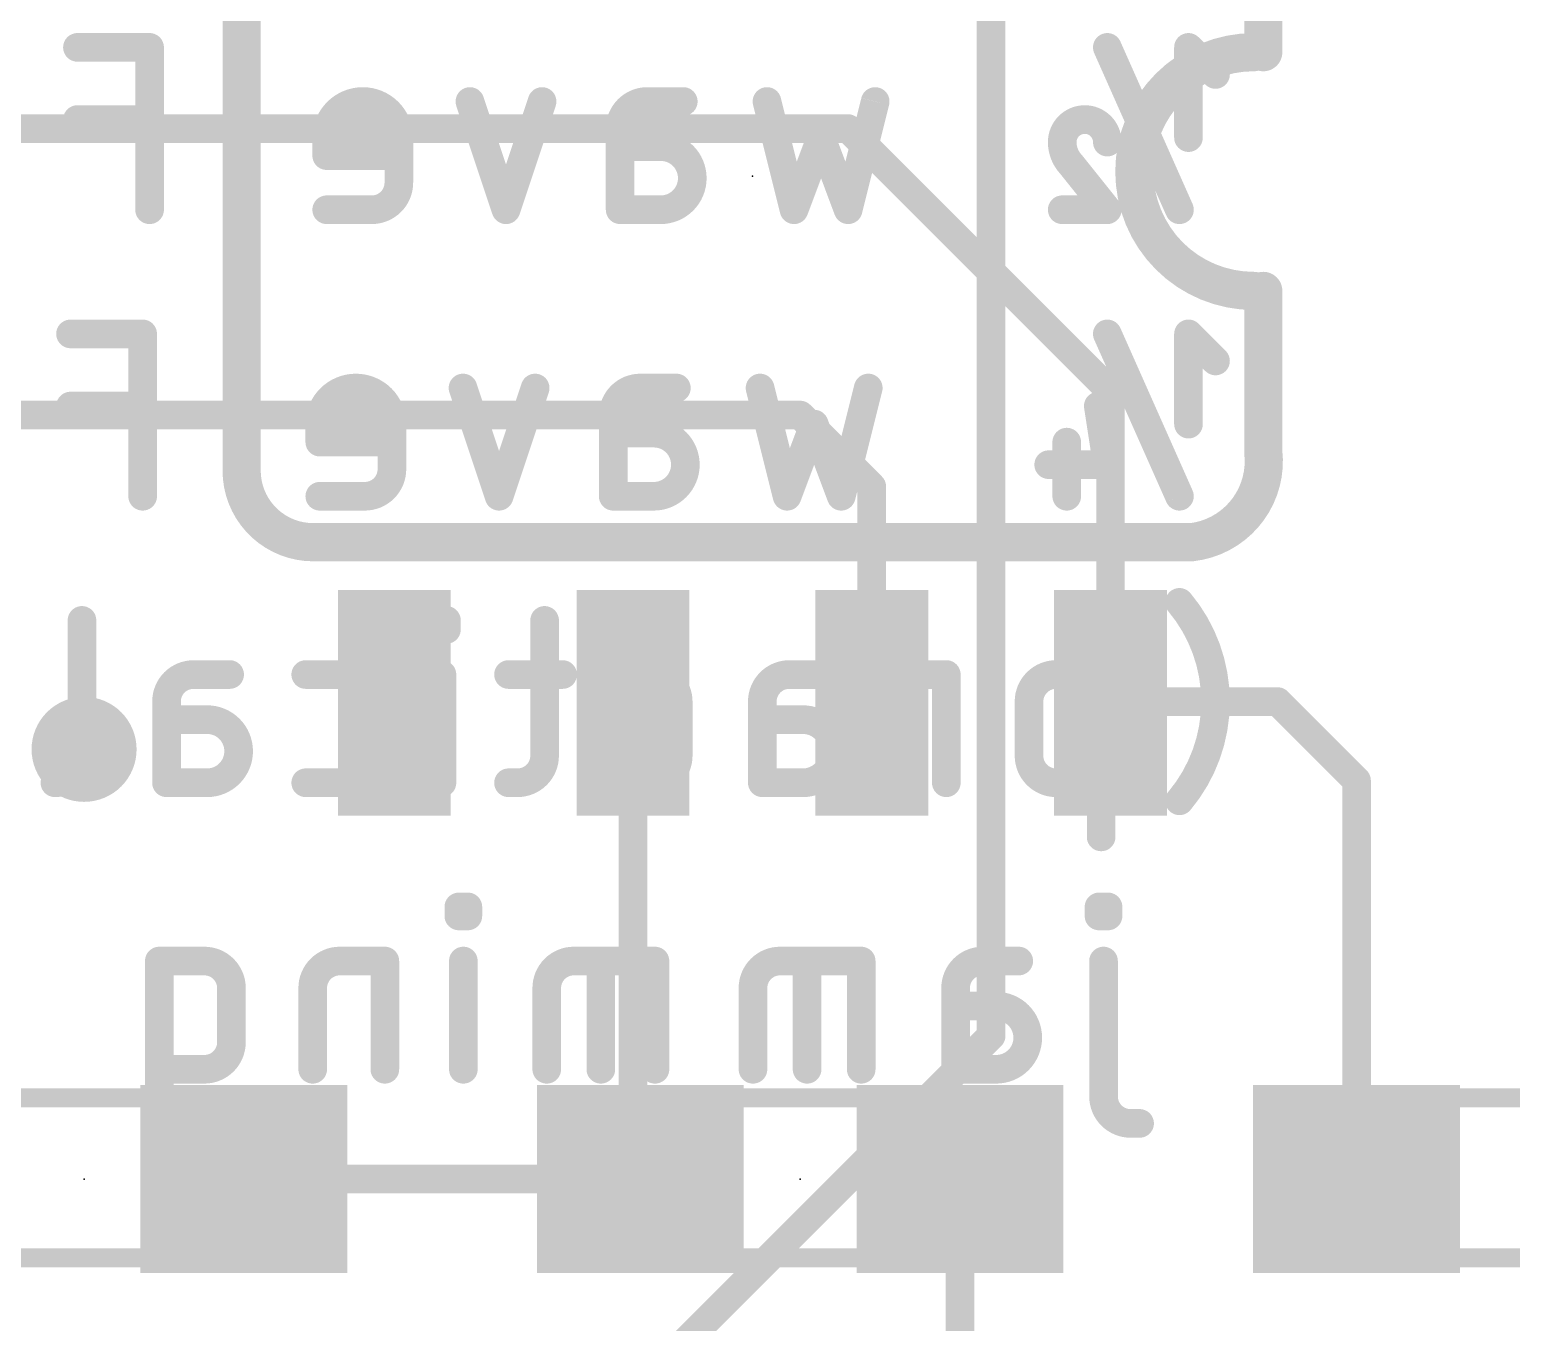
# Model space of a CAD drawing. Extents: x -15.2 to 71.4, y -14.5 to 36.9.
# Drawn here: x 34.25 to 42.14, y 2.79 to 9.67 of the extents above; entities that cross this region are included whole.
import ezdxf

# ---------------------------------------------------------------- set-up
doc = ezdxf.new("R2010")
doc.units = 0
for name, color, linetype in [('1', 12, 'CONTINUOUS'), ('16', 132, 'CONTINUOUS'), ('18', 110, 'CONTINUOUS'), ('21', 41, 'CONTINUOUS'), ('22', 40, 'CONTINUOUS'), ('23', 53, 'CONTINUOUS'), ('51', 53, 'CONTINUOUS')]:
    doc.layers.add(name, color=color, linetype=linetype)

# ---------------------------------------------------------------- blocks, each defined once
blk = doc.blocks.new('RECT')
blk.add_solid([(-0.5, -0.5), (0.5, -0.5), (-0.5, 0.5), (0.5, 0.5)])
blk = doc.blocks.new('ROUNDV')
at = {"const_width": 0.5}
blk.add_lwpolyline([(0, -0.25, 1), (0, 0.25, 1), (0, -0.25)], format="xyb", dxfattribs=at)

msp = doc.modelspace()

# ---------------------------------------------------------------- linework, layer by layer
at = {"layer": '1', "const_width": 0.1524}
for points in [[(38.608, 9.144), (20.828, 9.144)], [(40.005, 7.747), (38.608, 9.144)], [(40.005, 6.09), (40.005, 7.747)], [(38.354, 7.62), (32.13, 7.62)], [(38.735, 7.239), (38.354, 7.62)], [(38.735, 6.09), (38.735, 7.239)], [(37.465, 6.09), (37.465, 3.595)], [(40.011, 6.096), (40.005, 6.09)], [(40.894, 6.096), (40.011, 6.096)], [(41.314, 5.676), (40.894, 6.096)], [(41.314, 3.556), (41.314, 5.676)], [(37.504, 3.556), (35.394, 3.556)], [(37.465, 3.595), (37.504, 3.556)], [(39.204, 3.556), (39.204, 2.628)]]:
    msp.add_lwpolyline(points, dxfattribs=at)
at = {"layer": '1', "const_width": 0.0762}
for points in [[(38.6349, 9.1709, 1), (38.5811, 9.1171)], [(38.608, 9.1059, 1), (38.608, 9.1821)], [(40.0431, 7.747, 1), (39.9669, 7.747)], [(39.9781, 7.7201, 1), (40.0319, 7.7739)], [(38.3809, 7.6469, 1), (38.3271, 7.5931)], [(38.354, 7.5819, 1), (38.354, 7.6581)], [(38.7731, 7.239, 1), (38.6969, 7.239)], [(38.7081, 7.2121, 1), (38.7619, 7.2659)], [(37.5031, 6.09, 1), (37.4269, 6.09)], [(39.9781, 6.1169, 1), (40.0319, 6.0631)], [(40.011, 6.1341, 1), (40.011, 6.0579)], [(40.0379, 6.0691, 1), (39.9841, 6.1229)], [(40.9209, 6.1229, 1), (40.8671, 6.0691)], [(40.894, 6.0579, 1), (40.894, 6.1341)], [(38.6969, 6.09, 1), (38.7731, 6.09)], [(39.9669, 6.09, 1), (40.0431, 6.09)], [(41.3521, 5.676, 1), (41.2759, 5.676)], [(41.2871, 5.6491, 1), (41.3409, 5.7029)], [(35.394, 3.5941, 1), (35.394, 3.5179)], [(37.4269, 3.595, 1), (37.5031, 3.595)], [(37.4919, 3.6219, 1), (37.4381, 3.5681)], [(37.504, 3.5179, 1), (37.504, 3.5941)], [(39.2421, 3.556, 1), (39.1659, 3.556)], [(37.4771, 3.5291, 1), (37.5309, 3.5829)], [(41.2759, 3.556, 1), (41.3521, 3.556)]]:
    msp.add_lwpolyline(points, format="xyb", dxfattribs=at)
at = {"layer": '16', "const_width": 0.1524}
for points in [[(39.37, 4.318), (39.37, 15.494)], [(37.338, 2.286), (39.37, 4.318)]]:
    msp.add_lwpolyline(points, dxfattribs=at)
at = {"layer": '16', "const_width": 0.0762}
for points in [[(39.3319, 4.318, 1), (39.4081, 4.318)], [(39.3969, 4.2911, 1), (39.3431, 4.3449)]]:
    msp.add_lwpolyline(points, format="xyb", dxfattribs=at)
at = {"layer": '21', "const_width": 0.2032}
for points in [[(40.8178, 10.5553), (40.8178, 9.5504)], [(35.3822, 10.4553), (35.3822, 7.3247)], [(40.8178, 7.4374), (40.8178, 8.2804)], [(35.7632, 6.9437), (40.4368, 6.9437)]]:
    msp.add_lwpolyline(points, dxfattribs=at)
at = {"layer": '21'}
for points, const_width in [([(40.767, 9.5504, 1), (40.767, 8.2804)], 0.2032), ([(40.767, 9.4996, 1), (40.767, 9.6012)], 0.1016), ([(40.767, 9.5504, 1), (40.8686, 9.5504)], 0.1016), ([(40.767, 8.2296, 1), (40.767, 8.3312)], 0.1016), ([(40.8686, 8.2804, 1), (40.767, 8.2804)], 0.1016), ([(40.4368, 6.9437, 0.4143), (40.8178, 7.4247)], 0.2032), ([(40.8683, 7.4306, 1), (40.7673, 7.4188)], 0.1016), ([(35.3822, 7.3247, 0.4144), (35.7632, 6.9437)], 0.2032), ([(35.433, 7.3247, 1), (35.3314, 7.3247)], 0.1016), ([(40.767, 7.4374, 1), (40.8686, 7.4374)], 0.1016), ([(35.3314, 7.3247, 1), (35.433, 7.3247)], 0.1016), ([(35.7632, 6.9945, 1), (35.7632, 6.8929)], 0.1016), ([(35.7632, 6.8929, 1), (35.7632, 6.9945)], 0.1016), ([(40.431, 6.9942, 1), (40.4426, 6.8932)], 0.1016), ([(40.4368, 6.8929, 1), (40.4368, 6.9945)], 0.1016)]:
    msp.add_lwpolyline(points, format="xyb", dxfattribs=dict(at, const_width=const_width))
at = {"layer": '22', "const_width": 0.1524}
for points in [[(34.8925, 9.5758), (34.5087, 9.5758)], [(34.8925, 8.7122), (34.8925, 9.5758)], [(40.3719, 8.7122), (39.9881, 9.5758)], [(40.4199, 9.096), (40.4199, 9.5758)], [(40.4199, 9.5758), (40.5638, 9.4319)], [(36.7888, 8.7122), (36.5969, 9.2879)], [(36.9807, 9.2879), (36.7888, 8.7122)], [(37.5401, 9.2879), (37.732, 9.2879)], [(38.3213, 8.7122), (38.1773, 9.2879)], [(38.7531, 9.2879), (38.6091, 8.7122)], [(34.8925, 9.192), (34.5087, 9.192)], [(35.8349, 9.096), (35.8349, 9.0001)], [(36.2187, 8.8561), (36.2187, 9.096)], [(37.3961, 8.7122), (37.3961, 9.144)], [(38.4652, 9.096), (38.3213, 8.7122)], [(38.6091, 8.7122), (38.4652, 9.096)], [(35.8349, 9.0001), (36.2187, 9.0001)], [(37.3961, 9.048), (37.6121, 9.048)], [(39.7962, 8.9521), (39.9881, 8.7122)], [(35.8349, 8.7122), (36.0748, 8.7122)], [(37.6121, 8.7122), (37.3961, 8.7122)], [(39.9881, 8.7122), (39.7482, 8.7122)], [(34.8557, 8.0518), (34.4719, 8.0518)], [(34.8557, 7.1882), (34.8557, 8.0518)], [(40.3719, 7.1882), (39.9881, 8.0518)], [(40.4199, 7.572), (40.4199, 8.0518)], [(40.4199, 8.0518), (40.5638, 7.9079)], [(36.752, 7.1882), (36.5601, 7.7639)], [(36.9439, 7.7639), (36.752, 7.1882)], [(37.5033, 7.7639), (37.6952, 7.7639)], [(38.2844, 7.1882), (38.1405, 7.7639)], [(38.7162, 7.7639), (38.5723, 7.1882)], [(34.8557, 7.668), (34.4719, 7.668)], [(39.9401, 7.668), (39.9881, 7.3561)], [(35.7981, 7.572), (35.7981, 7.4761)], [(36.1819, 7.3321), (36.1819, 7.572)], [(37.3593, 7.1882), (37.3593, 7.62)], [(38.4284, 7.572), (38.2844, 7.1882)], [(38.5723, 7.1882), (38.4284, 7.572)], [(37.3593, 7.524), (37.5752, 7.524)], [(35.7981, 7.4761), (36.1819, 7.4761)], [(39.7722, 7.1882), (39.7722, 7.4761)], [(39.9881, 7.3561), (39.6762, 7.3561)], [(35.7981, 7.1882), (36.038, 7.1882)], [(37.5752, 7.1882), (37.3593, 7.1882)], [(34.5328, 6.5278), (34.5328, 5.8081)], [(36.4719, 6.5278), (36.4239, 6.5278)], [(36.4239, 6.5278), (36.4239, 6.4798)], [(36.4239, 6.4798), (36.4719, 6.4798)], [(36.4719, 6.4798), (36.4719, 6.5278)], [(36.9942, 6.5278), (36.9942, 5.8081)], [(35.1265, 6.2399), (35.3185, 6.2399)], [(35.9152, 6.2399), (35.7233, 6.2399)], [(36.4479, 5.6642), (36.4479, 6.2399)], [(37.0901, 6.2399), (36.8023, 6.2399)], [(37.5611, 6.2399), (37.3692, 6.2399)], [(38.2964, 6.2399), (38.4884, 6.2399)], [(39.1315, 6.2399), (38.8437, 6.2399)], [(38.8437, 6.2399), (38.8437, 6.144)], [(39.1315, 5.6642), (39.1315, 6.2399)], [(39.9553, 6.2399), (39.7155, 6.2399)], [(39.9553, 5.3763), (39.9553, 6.2399)], [(34.9826, 5.6642), (34.9826, 6.096)], [(36.0592, 5.8081), (36.0592, 6.096)], [(37.7051, 5.8081), (37.7051, 6.096)], [(38.1525, 5.6642), (38.1525, 6.096)], [(39.5715, 6.096), (39.5715, 5.8081)], [(34.9826, 6), (35.1985, 6)], [(38.1525, 6), (38.3684, 6)], [(35.1985, 5.6642), (34.9826, 5.6642)], [(35.7233, 5.6642), (35.9152, 5.6642)], [(36.8502, 5.6642), (36.8023, 5.6642)], [(37.3692, 5.6642), (37.5611, 5.6642)], [(38.3684, 5.6642), (38.1525, 5.6642)], [(39.7155, 5.6642), (39.9553, 5.6642)], [(36.5859, 5.0038), (36.5379, 5.0038)], [(36.5379, 5.0038), (36.5379, 4.9558)], [(36.5859, 4.9558), (36.5859, 5.0038)], [(39.9919, 5.0038), (39.9439, 5.0038)], [(39.9439, 5.0038), (39.9439, 4.9558)], [(39.9919, 4.9558), (39.9919, 5.0038)], [(36.5379, 4.9558), (36.5859, 4.9558)], [(39.9439, 4.9558), (39.9919, 4.9558)], [(35.1841, 4.7159), (34.9442, 4.7159)], [(34.9442, 4.7159), (34.9442, 3.9963)], [(36.1442, 4.7159), (35.9043, 4.7159)], [(36.1442, 4.1402), (36.1442, 4.7159)], [(36.5619, 4.1402), (36.5619, 4.7159)], [(37.5813, 4.7159), (37.1495, 4.7159)], [(37.2934, 4.1402), (37.2934, 4.7159)], [(37.5813, 4.1402), (37.5813, 4.7159)], [(38.6786, 4.7159), (38.2468, 4.7159)], [(38.3907, 4.1402), (38.3907, 4.7159)], [(38.6786, 4.1402), (38.6786, 4.7159)], [(39.3249, 4.7159), (39.5168, 4.7159)], [(39.9679, 4.7159), (39.9679, 3.9963)], [(35.328, 4.2841), (35.328, 4.572)], [(35.7604, 4.572), (35.7604, 4.1402)], [(37.0056, 4.572), (37.0056, 4.1402)], [(38.1028, 4.572), (38.1028, 4.1402)], [(39.1809, 4.1402), (39.1809, 4.572)], [(39.1809, 4.476), (39.3968, 4.476)], [(34.9442, 4.1402), (35.1841, 4.1402)], [(39.3968, 4.1402), (39.1809, 4.1402)], [(35.0882, 3.8523), (35.2801, 3.8523)], [(40.1118, 3.8523), (40.1598, 3.8523)]]:
    msp.add_lwpolyline(points, dxfattribs=at)
at = {"layer": '22'}
for points, const_width in [([(34.5087, 9.6139, 1), (34.5087, 9.5377)], 0.0762), ([(34.9306, 9.5758, 1), (34.8544, 9.5758)], 0.0762), ([(34.8925, 9.5377, 1), (34.8925, 9.6139)], 0.0762), ([(40.0229, 9.5913, 1), (39.9533, 9.5603)], 0.0762), ([(40.458, 9.5758, 1), (40.3818, 9.5758)], 0.0762), ([(40.4468, 9.6027, 1), (40.3929, 9.5489)], 0.0762), ([(40.5369, 9.4049, 1), (40.5907, 9.4588)], 0.0762), ([(36.2187, 9.096, 1), (35.8349, 9.096)], 0.1524), ([(36.633, 9.3, 1), (36.5608, 9.2759)], 0.0762), ([(37.0169, 9.2759, 1), (36.9446, 9.3)], 0.0762), ([(37.5401, 9.2879, 0.4142), (37.3961, 9.144)], 0.1524), ([(37.5401, 9.326, 1), (37.5401, 9.2498)], 0.0762), ([(37.5401, 9.2498, 1), (37.5401, 9.326)], 0.0762), ([(37.732, 9.2498, 1), (37.732, 9.326)], 0.0762), ([(38.2143, 9.2972, 1), (38.1404, 9.2787)], 0.0762), ([(38.79, 9.2787, 1), (38.7161, 9.2972)], 0.0762), ([(34.5087, 9.2301, 1), (34.5087, 9.1539)], 0.0762), ([(34.8925, 9.1539, 1), (34.8925, 9.2301)], 0.0762), ([(39.9881, 9.072, 1), (39.7482, 9.072)], 0.1524), ([(35.873, 9.096, 1), (35.7968, 9.096)], 0.0762), ([(36.2568, 9.096, 1), (36.1806, 9.096)], 0.0762), ([(37.4342, 9.144, 1), (37.358, 9.144)], 0.0762), ([(37.358, 9.144, 1), (37.4342, 9.144)], 0.0762), ([(38.5009, 9.1094, 1), (38.4295, 9.0826)], 0.0762), ([(38.5009, 9.0826, 1), (38.4295, 9.1094)], 0.0762), ([(39.7482, 9.072, 0.1926), (39.7962, 8.9521)], 0.1524), ([(39.7863, 9.072, 1), (39.7101, 9.072)], 0.0762), ([(35.7968, 9.096, 1), (35.873, 9.096)], 0.0762), ([(35.8349, 9.0382, 1), (35.8349, 8.962)], 0.0762), ([(36.1806, 9.096, 1), (36.2568, 9.096)], 0.0762), ([(36.2187, 8.962, 1), (36.2187, 9.0382)], 0.0762), ([(37.3961, 9.0861, 1), (37.3961, 9.0099)], 0.0762), ([(37.6121, 8.7122, 1), (37.6121, 9.048)], 0.1524), ([(37.6121, 9.0861, 1), (37.6121, 9.0099)], 0.0762), ([(37.6121, 9.0099, 1), (37.6121, 9.0861)], 0.0762), ([(39.7101, 9.072, 1), (39.7863, 9.072)], 0.0762), ([(39.95, 9.072, 1), (40.0262, 9.072)], 0.0762), ([(40.3818, 9.096, 1), (40.458, 9.096)], 0.0762), ([(35.7968, 9.0001, 1), (35.873, 9.0001)], 0.0762), ([(39.8259, 8.9759, 1), (39.7664, 8.9283)], 0.0762), ([(39.7686, 8.9258, 1), (39.8237, 8.9784)], 0.0762), ([(36.0748, 8.7122, 0.4142), (36.2187, 8.8561)], 0.1524), ([(36.2568, 8.8561, 1), (36.1806, 8.8561)], 0.0762), ([(36.1806, 8.8561, 1), (36.2568, 8.8561)], 0.0762), ([(35.8349, 8.7503, 1), (35.8349, 8.6741)], 0.0762), ([(36.0748, 8.7503, 1), (36.0748, 8.6741)], 0.0762), ([(36.0748, 8.6741, 1), (36.0748, 8.7503)], 0.0762), ([(36.7527, 8.7242, 1), (36.825, 8.7002)], 0.0762), ([(36.7527, 8.7002, 1), (36.825, 8.7242)], 0.0762), ([(37.3961, 8.7503, 1), (37.3961, 8.6741)], 0.0762), ([(37.6121, 8.7503, 1), (37.6121, 8.6741)], 0.0762), ([(37.6121, 8.6741, 1), (37.6121, 8.7503)], 0.0762), ([(38.2856, 8.7256, 1), (38.3569, 8.6988)], 0.0762), ([(38.2843, 8.703, 1), (38.3582, 8.7214)], 0.0762), ([(38.5722, 8.7214, 1), (38.6461, 8.703)], 0.0762), ([(38.5735, 8.6988, 1), (38.6448, 8.7256)], 0.0762), ([(39.7482, 8.7503, 1), (39.7482, 8.6741)], 0.0762), ([(39.9583, 8.6884, 1), (40.0178, 8.736)], 0.0762), ([(39.9881, 8.6741, 1), (39.9881, 8.7503)], 0.0762), ([(40.3371, 8.6967, 1), (40.4067, 8.7277)], 0.0762), ([(34.8544, 8.7122, 1), (34.9306, 8.7122)], 0.0762), ([(37.358, 8.7122, 1), (37.4342, 8.7122)], 0.0762), ([(34.4719, 8.0899, 1), (34.4719, 8.0137)], 0.0762), ([(34.8938, 8.0518, 1), (34.8176, 8.0518)], 0.0762), ([(34.8557, 8.0137, 1), (34.8557, 8.0899)], 0.0762), ([(40.0229, 8.0673, 1), (39.9533, 8.0363)], 0.0762), ([(40.458, 8.0518, 1), (40.3818, 8.0518)], 0.0762), ([(40.4468, 8.0787, 1), (40.3929, 8.0249)], 0.0762), ([(40.5369, 7.8809, 1), (40.5907, 7.9348)], 0.0762), ([(36.1819, 7.572, 1), (35.7981, 7.572)], 0.1524), ([(36.5962, 7.776, 1), (36.5239, 7.7519)], 0.0762), ([(36.98, 7.7519, 1), (36.9077, 7.776)], 0.0762), ([(37.5033, 7.7639, 0.4142), (37.3593, 7.62)], 0.1524), ([(37.5033, 7.802, 1), (37.5033, 7.7258)], 0.0762), ([(37.5033, 7.7258, 1), (37.5033, 7.802)], 0.0762), ([(37.6952, 7.7258, 1), (37.6952, 7.802)], 0.0762), ([(38.1775, 7.7732, 1), (38.1035, 7.7547)], 0.0762), ([(38.7532, 7.7547, 1), (38.6793, 7.7732)], 0.0762), ([(34.4719, 7.7061, 1), (34.4719, 7.6299)], 0.0762), ([(34.8557, 7.6299, 1), (34.8557, 7.7061)], 0.0762), ([(39.9777, 7.6738, 1), (39.9024, 7.6622)], 0.0762), ([(35.8362, 7.572, 1), (35.76, 7.572)], 0.0762), ([(36.22, 7.572, 1), (36.1438, 7.572)], 0.0762), ([(37.3974, 7.62, 1), (37.3212, 7.62)], 0.0762), ([(37.3212, 7.62, 1), (37.3974, 7.62)], 0.0762), ([(38.464, 7.5854, 1), (38.3927, 7.5586)], 0.0762), ([(38.464, 7.5586, 1), (38.3927, 7.5854)], 0.0762), ([(35.76, 7.572, 1), (35.8362, 7.572)], 0.0762), ([(36.1438, 7.572, 1), (36.22, 7.572)], 0.0762), ([(37.3593, 7.5621, 1), (37.3593, 7.4859)], 0.0762), ([(37.5752, 7.1882, 1), (37.5752, 7.524)], 0.1524), ([(37.5752, 7.5621, 1), (37.5752, 7.4859)], 0.0762), ([(37.5752, 7.4859, 1), (37.5752, 7.5621)], 0.0762), ([(40.3818, 7.572, 1), (40.458, 7.572)], 0.0762), ([(35.7981, 7.5142, 1), (35.7981, 7.438)], 0.0762), ([(35.76, 7.4761, 1), (35.8362, 7.4761)], 0.0762), ([(36.1819, 7.438, 1), (36.1819, 7.5142)], 0.0762), ([(39.8103, 7.4761, 1), (39.7341, 7.4761)], 0.0762), ([(39.6762, 7.3942, 1), (39.6762, 7.318)], 0.0762), ([(39.9881, 7.318, 1), (39.9881, 7.3942)], 0.0762), ([(36.038, 7.1882, 0.4142), (36.1819, 7.3321)], 0.1524), ([(36.22, 7.3321, 1), (36.1438, 7.3321)], 0.0762), ([(36.1438, 7.3321, 1), (36.22, 7.3321)], 0.0762), ([(39.9504, 7.3503, 1), (40.0257, 7.3619)], 0.0762), ([(35.7981, 7.2263, 1), (35.7981, 7.1501)], 0.0762), ([(36.038, 7.2263, 1), (36.038, 7.1501)], 0.0762), ([(36.038, 7.1501, 1), (36.038, 7.2263)], 0.0762), ([(37.3593, 7.2263, 1), (37.3593, 7.1501)], 0.0762), ([(37.5752, 7.2263, 1), (37.5752, 7.1501)], 0.0762), ([(37.5752, 7.1501, 1), (37.5752, 7.2263)], 0.0762), ([(34.8176, 7.1882, 1), (34.8938, 7.1882)], 0.0762), ([(36.7158, 7.2002, 1), (36.7881, 7.1762)], 0.0762), ([(36.7158, 7.1762, 1), (36.7881, 7.2002)], 0.0762), ([(37.3212, 7.1882, 1), (37.3974, 7.1882)], 0.0762), ([(38.2488, 7.2016, 1), (38.3201, 7.1748)], 0.0762), ([(38.2475, 7.179, 1), (38.3214, 7.1974)], 0.0762), ([(38.5353, 7.1974, 1), (38.6093, 7.179)], 0.0762), ([(38.5366, 7.1748, 1), (38.608, 7.2016)], 0.0762), ([(39.7341, 7.1882, 1), (39.8103, 7.1882)], 0.0762), ([(40.3371, 7.1727, 1), (40.4067, 7.2037)], 0.0762), ([(40.5638, 6.096, 0.1762), (40.3719, 6.6238)], 0.1524), ([(40.4011, 6.6482, 1), (40.3427, 6.5993)], 0.0762), ([(34.5709, 6.5278, 1), (34.4947, 6.5278)], 0.0762), ([(36.4239, 6.5659, 1), (36.4239, 6.4897)], 0.0762), ([(36.462, 6.5278, 1), (36.3858, 6.5278)], 0.0762), ([(36.4239, 6.5179, 1), (36.4239, 6.4417)], 0.0762), ([(36.51, 6.5278, 1), (36.4338, 6.5278)], 0.0762), ([(36.4719, 6.4897, 1), (36.4719, 6.5659)], 0.0762), ([(36.4719, 6.4417, 1), (36.4719, 6.5179)], 0.0762), ([(37.0323, 6.5278, 1), (36.9561, 6.5278)], 0.0762), ([(36.3858, 6.4798, 1), (36.462, 6.4798)], 0.0762), ([(36.4338, 6.4798, 1), (36.51, 6.4798)], 0.0762), ([(35.1265, 6.2399, 0.4142), (34.9826, 6.096)], 0.1524), ([(35.1265, 6.278, 1), (35.1265, 6.2018)], 0.0762), ([(35.1265, 6.2018, 1), (35.1265, 6.278)], 0.0762), ([(35.3185, 6.2018, 1), (35.3185, 6.278)], 0.0762), ([(35.7233, 6.278, 1), (35.7233, 6.2018)], 0.0762), ([(36.0592, 6.096, 0.4142), (35.9152, 6.2399)], 0.1524), ([(35.9152, 6.278, 1), (35.9152, 6.2018)], 0.0762), ([(35.9152, 6.2018, 1), (35.9152, 6.278)], 0.0762), ([(36.486, 6.2399, 1), (36.4098, 6.2399)], 0.0762), ([(36.8023, 6.278, 1), (36.8023, 6.2018)], 0.0762), ([(37.0901, 6.2018, 1), (37.0901, 6.278)], 0.0762), ([(37.3692, 6.278, 1), (37.3692, 6.2018)], 0.0762), ([(37.7051, 6.096, 0.4142), (37.5611, 6.2399)], 0.1524), ([(37.5611, 6.278, 1), (37.5611, 6.2018)], 0.0762), ([(37.5611, 6.2018, 1), (37.5611, 6.278)], 0.0762), ([(38.2964, 6.2399, 0.4142), (38.1525, 6.096)], 0.1524), ([(38.2964, 6.278, 1), (38.2964, 6.2018)], 0.0762), ([(38.2964, 6.2018, 1), (38.2964, 6.278)], 0.0762), ([(38.4884, 6.2018, 1), (38.4884, 6.278)], 0.0762), ([(38.8437, 6.278, 1), (38.8437, 6.2018)], 0.0762), ([(38.8818, 6.2399, 1), (38.8056, 6.2399)], 0.0762), ([(39.1696, 6.2399, 1), (39.0934, 6.2399)], 0.0762), ([(39.1315, 6.2018, 1), (39.1315, 6.278)], 0.0762), ([(39.7155, 6.2399, 0.4142), (39.5715, 6.096)], 0.1524), ([(39.7155, 6.278, 1), (39.7155, 6.2018)], 0.0762), ([(39.7155, 6.2018, 1), (39.7154, 6.278)], 0.0762), ([(39.9934, 6.2399, 1), (39.9172, 6.2399)], 0.0762), ([(39.9553, 6.2018, 1), (39.9553, 6.278)], 0.0762), ([(35.0207, 6.096, 1), (34.9445, 6.096)], 0.0762), ([(36.0973, 6.096, 1), (36.0211, 6.096)], 0.0762), ([(37.7432, 6.096, 1), (37.667, 6.096)], 0.0762), ([(38.1906, 6.096, 1), (38.1144, 6.096)], 0.0762), ([(38.8056, 6.144, 1), (38.8818, 6.144)], 0.0762), ([(39.6096, 6.096, 1), (39.5334, 6.096)], 0.0762), ([(40.3719, 5.5682, 0.1762), (40.5638, 6.096)], 0.1524), ([(40.6019, 6.096, 1), (40.5257, 6.096)], 0.0762), ([(34.9445, 6.096, 1), (35.0207, 6.096)], 0.0762), ([(34.9826, 6.0381, 1), (34.9826, 5.9619)], 0.0762), ([(35.1985, 5.6642, 1), (35.1985, 6)], 0.1524), ([(35.1985, 6.0381, 1), (35.1985, 5.9619)], 0.0762), ([(35.1985, 5.9619, 1), (35.1985, 6.0381)], 0.0762), ([(36.0211, 6.096, 1), (36.0973, 6.096)], 0.0762), ([(37.667, 6.096, 1), (37.7432, 6.096)], 0.0762), ([(38.1144, 6.096, 1), (38.1906, 6.096)], 0.0762), ([(38.1525, 6.0381, 1), (38.1525, 5.9619)], 0.0762), ([(38.3684, 5.6642, 1), (38.3684, 6)], 0.1524), ([(38.3684, 6.0381, 1), (38.3684, 5.9619)], 0.0762), ([(38.3684, 5.9619, 1), (38.3684, 6.0381)], 0.0762), ([(39.5334, 6.096, 1), (39.6096, 6.096)], 0.0762), ([(40.5257, 6.096, 1), (40.6019, 6.096)], 0.0762), ([(34.3889, 5.6642, 0.4142), (34.5328, 5.8081)], 0.1524), ([(34.5709, 5.8081, 1), (34.4947, 5.8081)], 0.0762), ([(34.4947, 5.8081, 1), (34.5709, 5.8081)], 0.0762), ([(35.9152, 5.6642, 0.4142), (36.0592, 5.8081)], 0.1524), ([(36.0973, 5.8081, 1), (36.0211, 5.8081)], 0.0762), ([(36.0211, 5.8081, 1), (36.0973, 5.8081)], 0.0762), ([(36.8502, 5.6642, 0.4142), (36.9942, 5.8081)], 0.1524), ([(37.0323, 5.8081, 1), (36.9561, 5.8081)], 0.0762), ([(36.9561, 5.8081, 1), (37.0323, 5.8081)], 0.0762), ([(37.5611, 5.6642, 0.4142), (37.7051, 5.8081)], 0.1524), ([(37.7432, 5.8081, 1), (37.667, 5.8081)], 0.0762), ([(37.667, 5.8081, 1), (37.7432, 5.8081)], 0.0762), ([(39.5715, 5.8081, 0.4142), (39.7155, 5.6642)], 0.1524), ([(39.6096, 5.8081, 1), (39.5334, 5.8081)], 0.0762), ([(39.5334, 5.8081, 1), (39.6096, 5.8081)], 0.0762), ([(34.3889, 5.7023, 1), (34.3889, 5.6261)], 0.0762), ([(34.9826, 5.7023, 1), (34.9826, 5.6261)], 0.0762), ([(34.9445, 5.6642, 1), (35.0207, 5.6642)], 0.0762), ([(35.1985, 5.7023, 1), (35.1985, 5.6261)], 0.0762), ([(35.1985, 5.6261, 1), (35.1985, 5.7023)], 0.0762), ([(35.7233, 5.7023, 1), (35.7233, 5.6261)], 0.0762), ([(35.9152, 5.7023, 1), (35.9152, 5.6261)], 0.0762), ([(35.9152, 5.6261, 1), (35.9152, 5.7023)], 0.0762), ([(36.4098, 5.6642, 1), (36.486, 5.6642)], 0.0762), ([(36.8023, 5.7023, 1), (36.8023, 5.6261)], 0.0762), ([(36.8502, 5.7023, 1), (36.8502, 5.6261)], 0.0762), ([(36.8502, 5.6261, 1), (36.8502, 5.7023)], 0.0762), ([(37.3692, 5.7023, 1), (37.3692, 5.6261)], 0.0762), ([(37.5611, 5.7023, 1), (37.5611, 5.6261)], 0.0762), ([(37.5611, 5.6261, 1), (37.5611, 5.7023)], 0.0762), ([(38.1525, 5.7023, 1), (38.1525, 5.6261)], 0.0762), ([(38.1144, 5.6642, 1), (38.1906, 5.6642)], 0.0762), ([(38.3684, 5.7023, 1), (38.3684, 5.6261)], 0.0762), ([(38.3684, 5.6261, 1), (38.3684, 5.7023)], 0.0762), ([(39.0934, 5.6642, 1), (39.1696, 5.6642)], 0.0762), ([(39.7155, 5.7023, 1), (39.7155, 5.6261)], 0.0762), ([(39.7155, 5.6261, 1), (39.7154, 5.7023)], 0.0762), ([(39.9553, 5.6261, 1), (39.9553, 5.7023)], 0.0762), ([(40.3427, 5.5927, 1), (40.4011, 5.5438)], 0.0762), ([(39.9172, 5.3763, 1), (39.9934, 5.3763)], 0.0762), ([(36.5379, 5.0419, 1), (36.5379, 4.9657)], 0.0762), ([(36.576, 5.0038, 1), (36.4998, 5.0038)], 0.0762), ([(36.624, 5.0038, 1), (36.5478, 5.0038)], 0.0762), ([(36.5859, 4.9657, 1), (36.5859, 5.0419)], 0.0762), ([(39.9439, 5.0419, 1), (39.9439, 4.9657)], 0.0762), ([(39.982, 5.0038, 1), (39.9058, 5.0038)], 0.0762), ([(40.03, 5.0038, 1), (39.9538, 5.0038)], 0.0762), ([(39.9919, 4.9657, 1), (39.9919, 5.0419)], 0.0762), ([(36.5379, 4.9939, 1), (36.5379, 4.9177)], 0.0762), ([(36.4998, 4.9558, 1), (36.576, 4.9558)], 0.0762), ([(36.5478, 4.9558, 1), (36.624, 4.9558)], 0.0762), ([(36.5859, 4.9177, 1), (36.5859, 4.9939)], 0.0762), ([(39.9439, 4.9939, 1), (39.9439, 4.9177)], 0.0762), ([(39.9058, 4.9558, 1), (39.982, 4.9558)], 0.0762), ([(39.9538, 4.9558, 1), (40.03, 4.9558)], 0.0762), ([(39.9919, 4.9177, 1), (39.9919, 4.9939)], 0.0762), ([(34.9442, 4.754, 1), (34.9442, 4.6778)], 0.0762), ([(34.9823, 4.7159, 1), (34.9061, 4.7159)], 0.0762), ([(35.328, 4.572, 0.4142), (35.1841, 4.7159)], 0.1524), ([(35.1841, 4.754, 1), (35.1841, 4.6778)], 0.0762), ([(35.1841, 4.6778, 1), (35.1841, 4.754)], 0.0762), ([(35.9043, 4.7159, 0.4142), (35.7604, 4.572)], 0.1524), ([(35.9043, 4.754, 1), (35.9043, 4.6778)], 0.0762), ([(35.9043, 4.6778, 1), (35.9043, 4.754)], 0.0762), ([(36.1823, 4.7159, 1), (36.1061, 4.7159)], 0.0762), ([(36.1442, 4.6778, 1), (36.1442, 4.754)], 0.0762), ([(36.6, 4.7159, 1), (36.5238, 4.7159)], 0.0762), ([(37.1495, 4.7159, 0.4142), (37.0056, 4.572)], 0.1524), ([(37.1495, 4.754, 1), (37.1495, 4.6778)], 0.0762), ([(37.1495, 4.6778, 1), (37.1495, 4.754)], 0.0762), ([(37.3315, 4.7159, 1), (37.2553, 4.7159)], 0.0762), ([(37.6194, 4.7159, 1), (37.5432, 4.7159)], 0.0762), ([(37.5813, 4.6778, 1), (37.5813, 4.754)], 0.0762), ([(38.2468, 4.7159, 0.4142), (38.1028, 4.572)], 0.1524), ([(38.2468, 4.754, 1), (38.2468, 4.6778)], 0.0762), ([(38.2468, 4.6778, 1), (38.2468, 4.754)], 0.0762), ([(38.4288, 4.7159, 1), (38.3526, 4.7159)], 0.0762), ([(38.7167, 4.7159, 1), (38.6405, 4.7159)], 0.0762), ([(38.6786, 4.6778, 1), (38.6786, 4.754)], 0.0762), ([(39.3249, 4.7159, 0.4142), (39.1809, 4.572)], 0.1524), ([(39.3249, 4.754, 1), (39.3249, 4.6778)], 0.0762), ([(39.3248, 4.6778, 1), (39.3249, 4.754)], 0.0762), ([(39.5168, 4.6778, 1), (39.5168, 4.754)], 0.0762), ([(40.006, 4.7159, 1), (39.9298, 4.7159)], 0.0762), ([(35.3661, 4.572, 1), (35.2899, 4.572)], 0.0762), ([(35.2899, 4.572, 1), (35.3661, 4.572)], 0.0762), ([(35.7985, 4.572, 1), (35.7223, 4.572)], 0.0762), ([(35.7223, 4.572, 1), (35.7985, 4.572)], 0.0762), ([(37.0437, 4.572, 1), (36.9675, 4.572)], 0.0762), ([(36.9675, 4.572, 1), (37.0437, 4.572)], 0.0762), ([(38.1409, 4.572, 1), (38.0647, 4.572)], 0.0762), ([(38.0647, 4.572, 1), (38.1409, 4.572)], 0.0762), ([(39.219, 4.572, 1), (39.1428, 4.572)], 0.0762), ([(39.1428, 4.572, 1), (39.219, 4.572)], 0.0762), ([(39.1809, 4.5141, 1), (39.1809, 4.4379)], 0.0762), ([(39.3968, 4.1402, 1), (39.3968, 4.476)], 0.1524), ([(39.3968, 4.5141, 1), (39.3968, 4.4379)], 0.0762), ([(39.3968, 4.4379, 1), (39.3968, 4.5141)], 0.0762), ([(35.1841, 4.1402, 0.4142), (35.328, 4.2841)], 0.1524), ([(35.3661, 4.2841, 1), (35.2899, 4.2841)], 0.0762), ([(35.2899, 4.2841, 1), (35.3661, 4.2841)], 0.0762), ([(34.9442, 4.1783, 1), (34.9442, 4.1021)], 0.0762), ([(35.1841, 4.1783, 1), (35.1841, 4.1021)], 0.0762), ([(35.1841, 4.1021, 1), (35.1841, 4.1783)], 0.0762), ([(35.7223, 4.1402, 1), (35.7985, 4.1402)], 0.0762), ([(36.1061, 4.1402, 1), (36.1823, 4.1402)], 0.0762), ([(36.5238, 4.1402, 1), (36.6, 4.1402)], 0.0762), ([(36.9675, 4.1402, 1), (37.0437, 4.1402)], 0.0762), ([(37.2553, 4.1402, 1), (37.3315, 4.1402)], 0.0762), ([(37.5432, 4.1402, 1), (37.6194, 4.1402)], 0.0762), ([(38.0647, 4.1402, 1), (38.1409, 4.1402)], 0.0762), ([(38.3526, 4.1402, 1), (38.4288, 4.1402)], 0.0762), ([(38.6405, 4.1402, 1), (38.7167, 4.1402)], 0.0762), ([(39.1809, 4.1783, 1), (39.1809, 4.1021)], 0.0762), ([(39.1428, 4.1402, 1), (39.219, 4.1402)], 0.0762), ([(39.3968, 4.1783, 1), (39.3968, 4.1021)], 0.0762), ([(39.3968, 4.1021, 1), (39.3968, 4.1783)], 0.0762), ([(34.9442, 3.9963, 0.4142), (35.0882, 3.8523)], 0.1524), ([(34.9823, 3.9963, 1), (34.9061, 3.9963)], 0.0762), ([(34.9061, 3.9963, 1), (34.9823, 3.9963)], 0.0762), ([(39.9679, 3.9963, 0.4142), (40.1118, 3.8523)], 0.1524), ([(40.006, 3.9963, 1), (39.9298, 3.9963)], 0.0762), ([(39.9298, 3.9963, 1), (40.006, 3.9963)], 0.0762), ([(35.0882, 3.8904, 1), (35.0882, 3.8142)], 0.0762), ([(35.0882, 3.8142, 1), (35.0882, 3.8904)], 0.0762), ([(35.2801, 3.8142, 1), (35.2801, 3.8904)], 0.0762), ([(40.1118, 3.8904, 1), (40.1118, 3.8142)], 0.0762), ([(40.1118, 3.8142, 1), (40.1118, 3.8904)], 0.0762), ([(40.1598, 3.8142, 1), (40.1598, 3.8904)], 0.0762)]:
    msp.add_lwpolyline(points, format="xyb", dxfattribs=dict(at, const_width=const_width))
at = {"layer": '23'}
for p in [(38.1, 8.89), (34.544, 3.556), (38.354, 3.556)]:
    msp.add_point(p, dxfattribs=at)
at = {"layer": '51', "const_width": 0.1016}
for points in [[(34.188, 3.988), (34.9, 3.988)], [(37.998, 3.988), (38.71, 3.988)], [(41.808, 3.988), (42.52, 3.988)], [(34.188, 3.137), (34.9, 3.137)], [(37.998, 3.137), (38.71, 3.137)], [(41.808, 3.137), (42.52, 3.137)]]:
    msp.add_lwpolyline(points, dxfattribs=at)
at = {"layer": '51', "const_width": 0.0508}
for points in [[(34.9, 3.9626, 1), (34.9, 4.0134)], [(37.998, 4.0134, 1), (37.998, 3.9626)], [(38.71, 3.9626, 1), (38.71, 4.0134)], [(41.808, 4.0134, 1), (41.808, 3.9626)], [(34.9, 3.1116, 1), (34.9, 3.1624)], [(37.998, 3.1624, 1), (37.998, 3.1116)], [(38.71, 3.1116, 1), (38.71, 3.1624)], [(41.808, 3.1624, 1), (41.808, 3.1116)]]:
    msp.add_lwpolyline(points, format="xyb", dxfattribs=at)

# ---------------------------------------------------------------- block references
at = {"layer": '1', "xscale": 0.6, "yscale": 1.2, "rotation": 180}
for p in [(36.195, 6.09), (37.465, 6.09), (38.735, 6.09), (40.005, 6.09)]:
    msp.add_blockref('RECT', p, dxfattribs=at)
at = {"layer": '1', "xscale": 1.1}
for p in [(35.394, 3.556), (37.504, 3.556), (39.204, 3.556), (41.314, 3.556)]:
    msp.add_blockref('RECT', p, dxfattribs=at)
at = {"layer": '18', "xscale": 0.5588, "yscale": 0.5588}
msp.add_blockref('ROUNDV', (34.544, 5.842), dxfattribs=at)
msp.add_blockref('ROUNDV', (34.544, 5.842), dxfattribs=at)
at = {"layer": '51', "xscale": 0.508, "yscale": 1.016, "rotation": 180}
for p in [(36.195, 6.096), (37.465, 6.096), (38.735, 6.096), (40.005, 6.096)]:
    msp.add_blockref('RECT', p, dxfattribs=at)
at = {"layer": '51', "xscale": 0.5001, "yscale": 0.95}
for p in [(35.1243, 3.5611), (37.7659, 3.5611), (38.9342, 3.5611), (41.5759, 3.5611)]:
    msp.add_blockref('RECT', p, dxfattribs=at)

doc.saveas('drawing.dxf')
